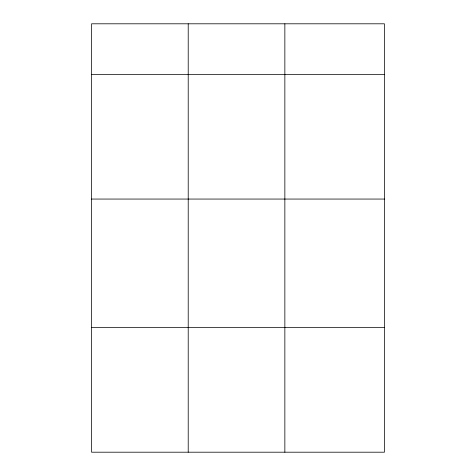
<?xml version="1.0" encoding="UTF-8"?>
<svg xmlns="http://www.w3.org/2000/svg" width="476" height="476" viewBox="0 0 476 476"><rect width="100%" height="100%" fill="white"/><g stroke="black" fill="none" stroke-linecap="round" stroke-linejoin="round"><path stroke-width="0.71" d="M384.43 74.381L384.43 452.2L91.57 452.2L91.57 23.8L384.43 23.8L384.43 74.381L91.57 74.381M91.57 199.057L384.43 199.057M91.57 327.518L384.43 327.518M284.856 23.8L284.856 452.2M188.216 23.8L188.216 452.2"/></g></svg>
